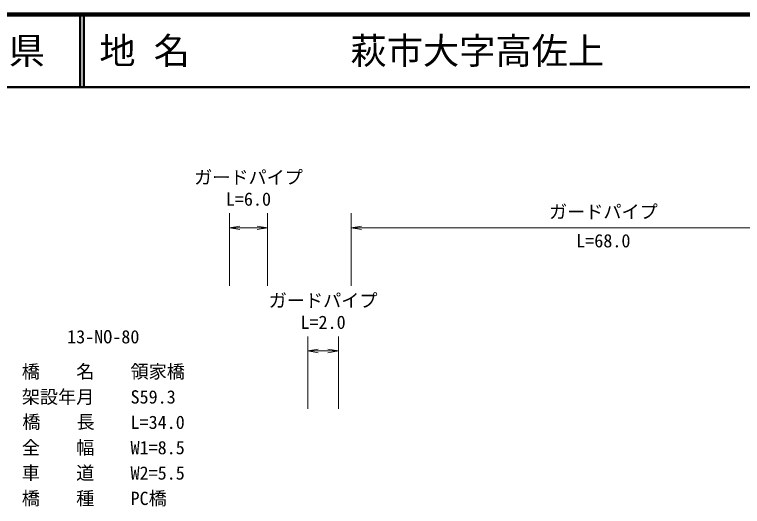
# Model space of a CAD drawing. Units: millimetres, scale not verified. Extents: x 40000 to 680000, y 20000 to 380000.
# Drawn here: x 358686 to 459101, y 312118 to 380000 of the extents above; entities that cross this region are included whole.
import ezdxf
from ezdxf.enums import TextEntityAlignment as Align

# ---------------------------------------------------------------- set-up
doc = ezdxf.new("R2010")
doc.units = ezdxf.units.MM
doc.header["$LTSCALE"] = 1000
for name, color, linetype, lineweight in [('M-STR-STR1', 1, 'Continuous', 13), ('M-STR-STR3', 7, 'Continuous', 13), ('M-TTL', 2, 'Continuous', 140), ('M-TTL-LINE', 7, 'Continuous', 50)]:
    doc.layers.add(name, color=color, linetype=linetype, lineweight=lineweight)
doc.layers.add('M-TTL-TXT', color=7, linetype='Continuous')
doc.styles.add('ＭＳ ゴシック', font='')
doc.styles.get('ＭＳ ゴシック').set_extended_font_data('MS Gothic')

# ---------------------------------------------------------------- blocks, each defined once
blk = doc.blocks.new('open_arrow')
at = {"color": 0, "linetype": 'Continuous', "lineweight": -2}
blk.add_lwpolyline([(7.5, 1.25), (0, 0), (7.5, -1.25)], dxfattribs=at)

msp = doc.modelspace()

# ---------------------------------------------------------------- linework, layer by layer
at = {"layer": 'M-STR-STR3'}
for p, q in [((388317, 342570), (388317, 352570)), ((393599, 342570), (393599, 352570)), ((405109, 342570), (405109, 352570)), ((388317, 350570), (393599, 350570)), ((405109, 350570), (474725, 350570)), ((399134, 325570), (399134, 335570)), ((403367, 325570), (403367, 335570)), ((399134, 333570), (403367, 333570))]:
    msp.add_line(p, q, dxfattribs=at)
at = {"layer": 'M-TTL'}
msp.add_line((680000, 380000), (40000, 380000), dxfattribs=at)
at = {"layer": 'M-TTL-LINE'}
for p, q in [((367750, 380000), (367750, 370000)), ((368250, 380000), (368250, 370000)), ((40000, 370000), (680000, 370000))]:
    msp.add_line(p, q, dxfattribs=at)

# ---------------------------------------------------------------- block references
at = {"layer": 'M-STR-STR3', "xscale": 193, "yscale": 193}
for p in [(388317, 350570), (405109, 350570), (399134, 333570)]:
    msp.add_blockref('open_arrow', p, dxfattribs=at)
at = {"layer": 'M-STR-STR3', "xscale": 193, "yscale": 193, "rotation": 180}
for p in [(393599, 350570), (403367, 333570)]:
    msp.add_blockref('open_arrow', p, dxfattribs=at)

# ---------------------------------------------------------------- texts
at = {"layer": 'M-STR-STR1', "style": 'ＭＳ ゴシック'}
for s, p in [('13-NO-80', (365933, 334070)), ('橋\u3000\u3000名', (359685, 329268)), ('領家橋', (374685, 329268)), ('架設年月', (359685, 325768)), ('S59.3', (374685, 325768)), ('橋\u3000  長', (359753, 322320)), ('L=34.0', (374685, 322268)), ('全\u3000\u3000幅', (359685, 318768)), ('W1=8.5', (374685, 318768)), ('車\u3000\u3000道', (359685, 315268)), ('W2=5.5', (374685, 315268)), ('橋\u3000\u3000種', (359685, 311768)), ('PC橋', (374685, 311768))]:
    msp.add_text(s, height=1833, dxfattribs=at).set_placement(p, align=Align.BOTTOM_LEFT)
at = {"layer": 'M-STR-STR3', "style": 'ＭＳ ゴシック'}
for s, p in [('ガードパイプ', (383458, 356070)), ('L=6.0', (387833, 353070)), ('ガードパイプ', (432417, 351320)), ('L=68.0', (436167, 347320)), ('ガードパイプ', (393751, 339070)), ('L=2.0', (398126, 336070))]:
    msp.add_text(s, height=1833, dxfattribs=at).set_placement(p, align=Align.BOTTOM_LEFT)
at = {"layer": 'M-TTL-TXT', "style": 'ＭＳ ゴシック'}
msp.add_text('山\u3000口\u3000県', height=3666, dxfattribs=at).set_placement((350375, 375000), align=Align.MIDDLE_CENTER)
for s, p in [('地 名', (370380, 375000)), ('萩市大字高佐上', (405024, 375000))]:
    msp.add_text(s, height=3666, dxfattribs=at).set_placement(p, align=Align.MIDDLE_LEFT)

doc.saveas('drawing.dxf')
